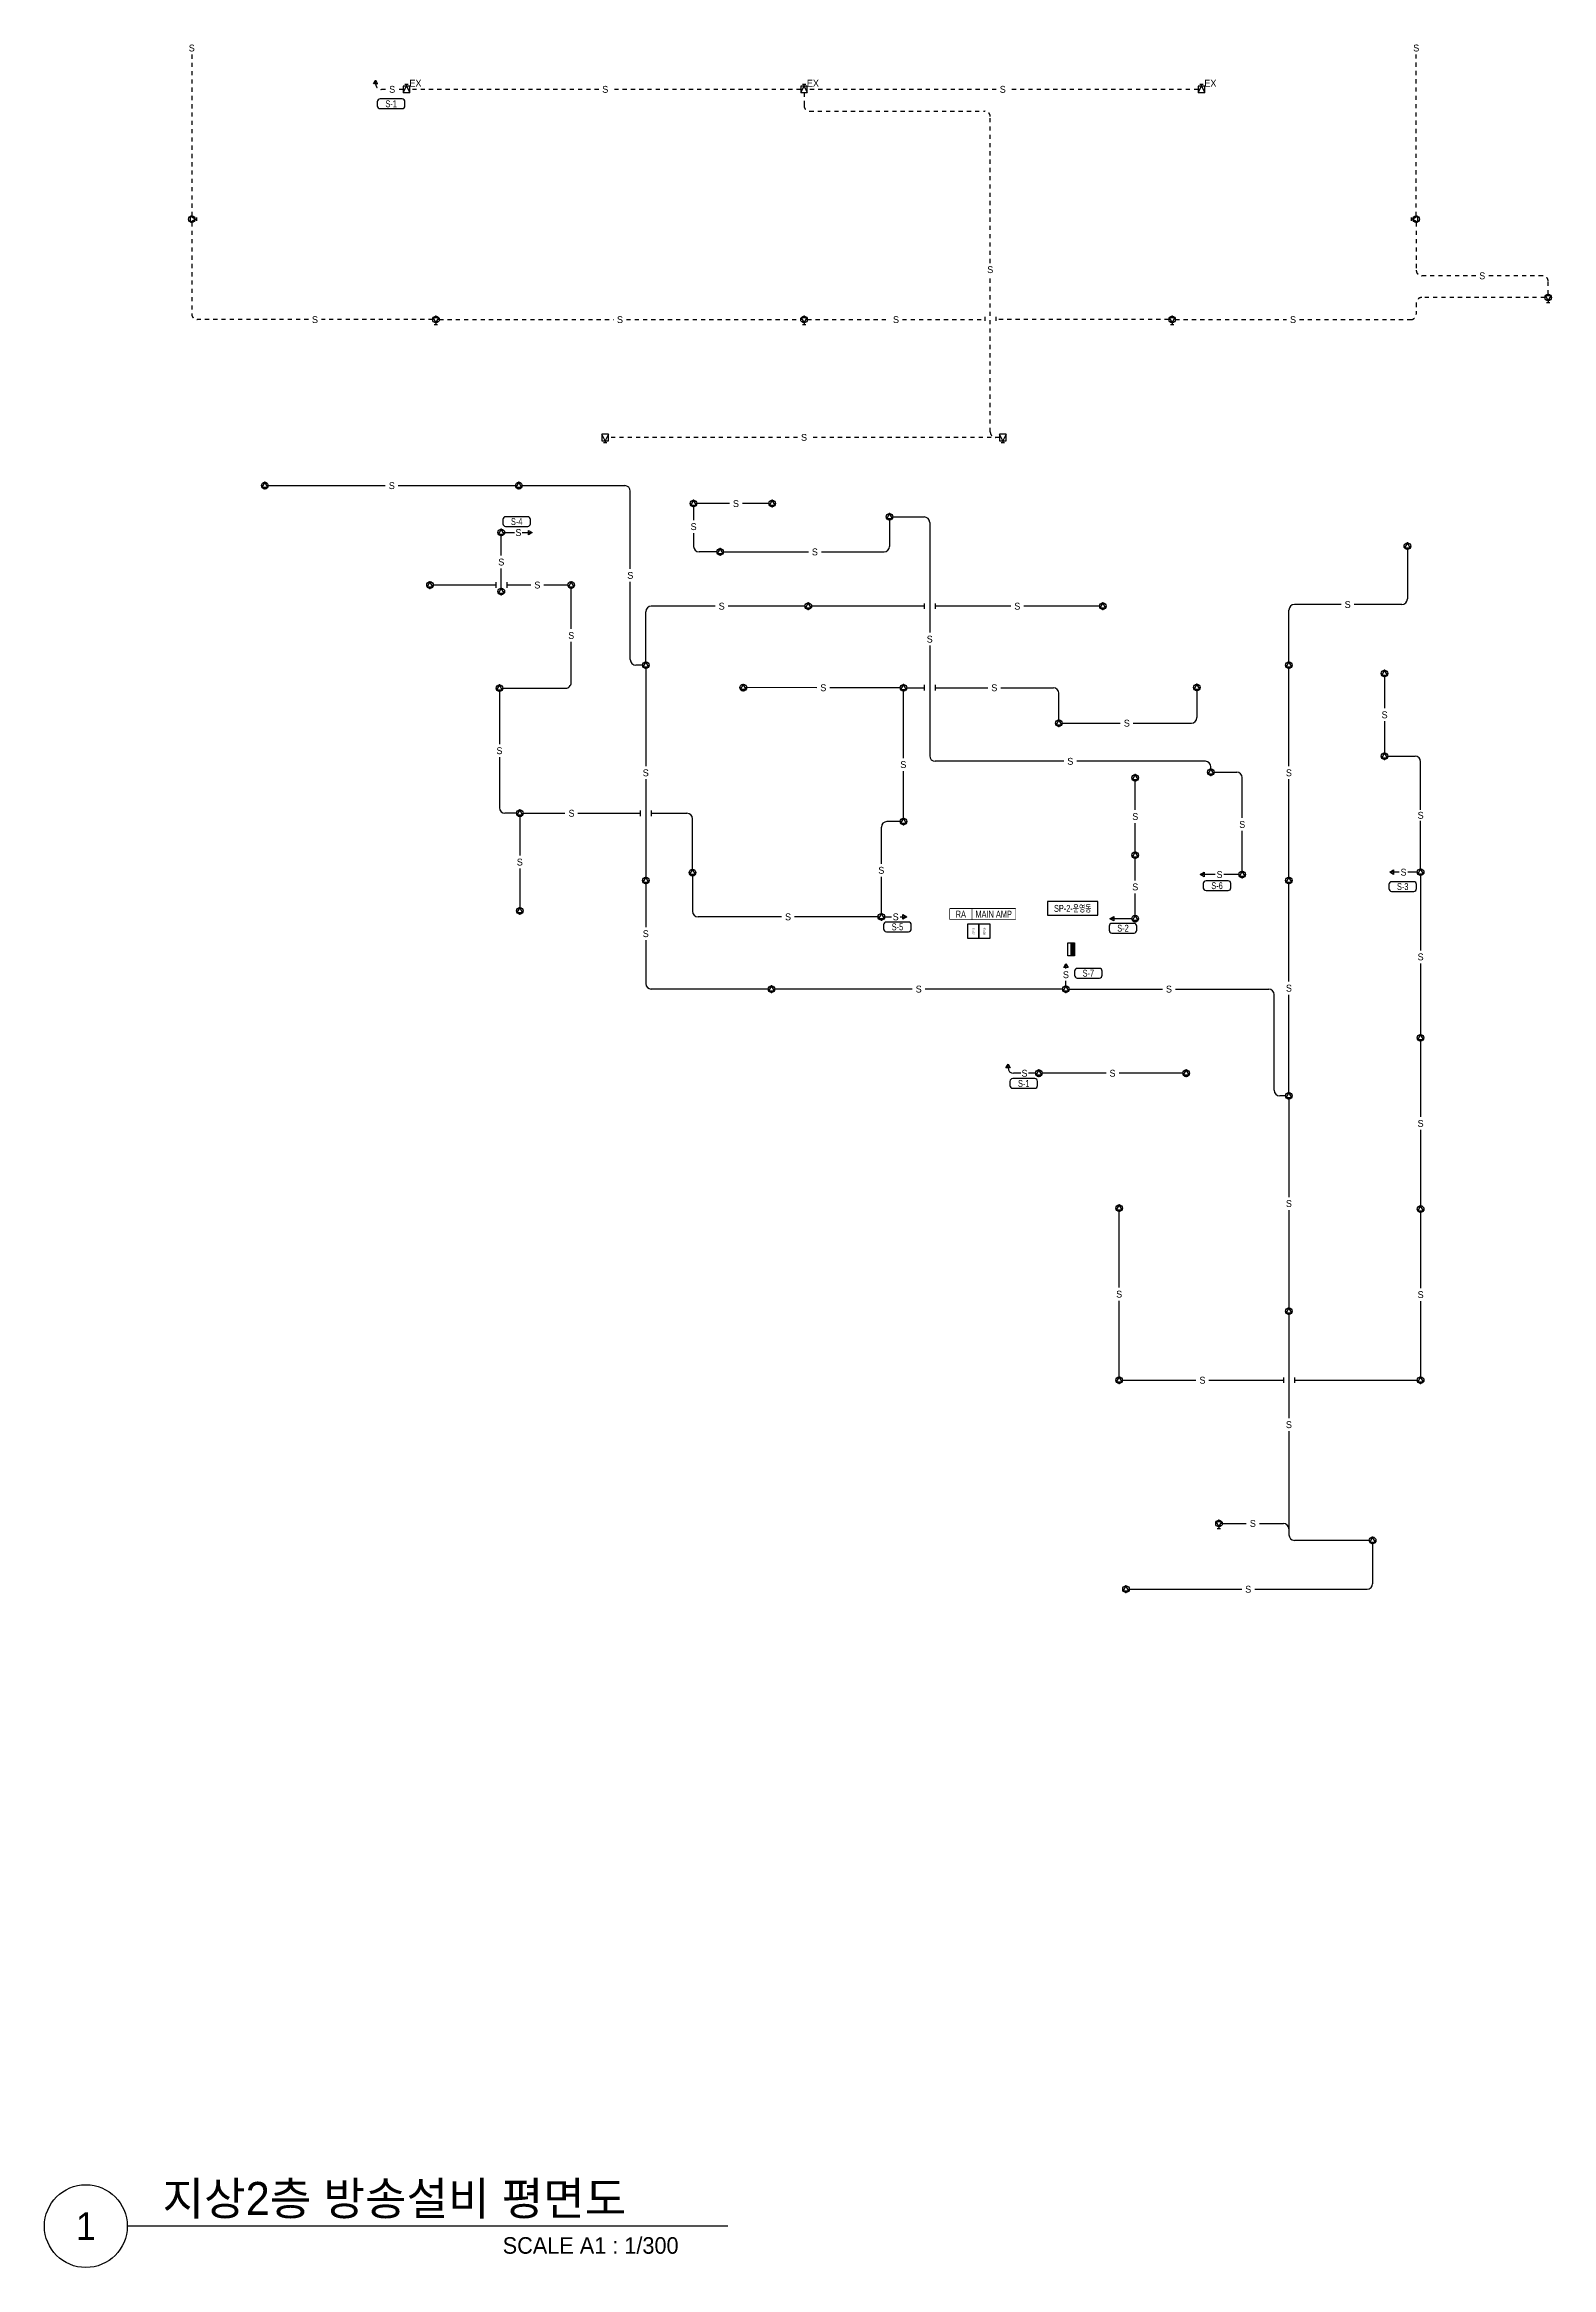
# Model space of a CAD drawing. Header units: millimetres. Extents: x 93478 to 502050, y -351975 to 881490.
# Drawn here: x 93478 to 175376, y -169350 to -48577 of the extents above; entities that cross this region are included whole.
import ezdxf
from ezdxf.enums import TextEntityAlignment as Align

# ---------------------------------------------------------------- set-up
doc = ezdxf.new("R2010")
doc.units = ezdxf.units.MM
doc.header["$LTSCALE"] = 150
doc.set_wipeout_variables(frame=1)
doc.linetypes.add('D1', pattern=[3, 1, -1, 1])
for name, color, linetype in [('------02 Etc Panel', 3, 'Continuous'), ('------30 Public Address Terminal Board', 3, 'Continuous'), ('------31 Speaker', 3, 'Continuous'), ('-----21 Embeded Wire in Ceiling or Wall', 4, 'Continuous'), ('-----23 Concealed or Exposed Wire', 4, 'D1'), ('-----41 Drawing Title', 2, 'Continuous')]:
    doc.layers.add(name, color=color, linetype=linetype)
doc.styles.add('ELEC', font='')
doc.styles.get('ELEC').set_extended_font_data('Dotum')

# ---------------------------------------------------------------- blocks, each defined once
blk = doc.blocks.new('E01-1')
blk.add_lwpolyline([(130, -75), (0, 150), (-130, -75)], close=True)
at = {"linetype": 'Continuous'}
blk.add_circle((0, 0), 150, dxfattribs=at)
for p in [(-150, 0), (0, 150), (150, 0), (0, -150)]:
    blk.add_point(p)
blk = doc.blocks.new('I04')
for p, q in [((-375, 150), (-75, 0)), ((-75, 0), (-375, -150)), ((-75, 0), (0, 0)), ((0, -75), (0, 75))]:
    blk.add_line(p, q)
blk.add_lwpolyline([(-375, -150), (-75, -150), (-75, 150), (-375, 150)], close=True)
blk = doc.blocks.new('I02')
for p, q in [((-75, 0), (0, 0)), ((0, -75), (0, 75))]:
    blk.add_line(p, q)
blk.add_lwpolyline([(-300, -130), (-75, 0), (-300, 130)], close=True)
at = {"linetype": 'Continuous'}
blk.add_circle((-225, 0), 150, dxfattribs=at)
for p in [(-225, 150), (-375, 0), (-225, -150), (-75, 0)]:
    blk.add_point(p)
blk = doc.blocks.new('O07')
blk.add_lwpolyline([(0, -100), (173, 0), (0, 100)], close=True)
blk = doc.blocks.new('I05')
blk.add_hatch(color=256).paths.add_polyline_path([(300, 150), (-300, 150), (-300, 0), (300, 0)])
blk.add_line((-300, 150), (300, 150))
blk.add_lwpolyline([(-300, 0), (-300, 300), (300, 300), (300, 0)], close=True)

msp = doc.modelspace()

# ---------------------------------------------------------------- linework, layer by layer
at = {"layer": '------30 Public Address Terminal Board', "color": 1, "elevation": 0}
msp.add_lwpolyline([(143871, -96106), (146249, -96106), (146249, -95544), (143871, -95544)], close=True, dxfattribs=at)
at = {"layer": '-----21 Embeded Wire in Ceiling or Wall'}
for p, q in [((105634, -72545), (112000, -72545)), ((112707, -72545), (119074, -72545)), ((119434, -72545), (125014, -72545)), ((125314, -77066), (125314, -72845)), ((130700, -73520), (128934, -73520)), ((132846, -73520), (131407, -73520)), ((128754, -73700), (128754, -74419)), ((139404, -74425), (139404, -75845)), ((139584, -74245), (141284, -74245)), ((141584, -74545), (141584, -80530)), ((118304, -76341), (118304, -75275)), ((118484, -75095), (119027, -75095)), ((119446, -75095), (119984, -75095)), ((128754, -75126), (128754, -75845)), ((167541, -76015), (167541, -78702)), ((118304, -78115), (118304, -77049)), ((130019, -76145), (129054, -76145)), ((130379, -76145), (134990, -76145)), ((135697, -76145), (139104, -76145)), ((118004, -77945), (114609, -77945)), ((118004, -77795), (118004, -78095)), ((118604, -77795), (118604, -78095)), ((119910, -77945), (118604, -77945)), ((121924, -77945), (120617, -77945)), ((125314, -81995), (125314, -77774)), ((126154, -82115), (126154, -79395)), ((129925, -79095), (126454, -79095)), ((134807, -79095), (130632, -79095)), ((141284, -79095), (135167, -79095)), ((141284, -78945), (141284, -79245)), ((141884, -78945), (141884, -79245)), ((145991, -79095), (141884, -79095)), ((150807, -79095), (146699, -79095)), ((161104, -82115), (161104, -79302)), ((163943, -79002), (161404, -79002)), ((167241, -79002), (164651, -79002)), ((141584, -81238), (141584, -87222)), ((125974, -82295), (125614, -82295)), ((126154, -82475), (126154, -87791)), ((161104, -87791), (161104, -82475)), ((166304, -82925), (166304, -84641)), ((118204, -83725), (118204, -86591)), ((135450, -83522), (131634, -83520)), ((139974, -83525), (136157, -83523)), ((140153, -87346), (140154, -83705)), ((140334, -83525), (141284, -83521)), ((141284, -83370), (141284, -83670)), ((141884, -83375), (141884, -83675)), ((141884, -83525), (144740, -83525)), ((145447, -83525), (148304, -83525)), ((148604, -85270), (148604, -83825)), ((156104, -83695), (156104, -85150)), ((148784, -85450), (151940, -85450)), ((152647, -85450), (155804, -85450)), ((166304, -85349), (166304, -87065)), ((118204, -87299), (118204, -90045)), ((140154, -90615), (140153, -88054)), ((148871, -87522), (141884, -87522)), ((156566, -87522), (149579, -87522)), ((156866, -87927), (156866, -87822)), ((157046, -88107), (158266, -88107)), ((166484, -87245), (167962, -87245)), ((168262, -90159), (168262, -87545)), ((126154, -88499), (126154, -93815)), ((152754, -90166), (152754, -88600)), ((158566, -90596), (158566, -88407)), ((161104, -93815), (161104, -88499)), ((119129, -90345), (118504, -90345)), ((119309, -90525), (119309, -92641)), ((119489, -90345), (121765, -90345)), ((122472, -90345), (125854, -90345)), ((125854, -90195), (125854, -90495)), ((126454, -90195), (126454, -90495)), ((126454, -90345), (128394, -90345)), ((128694, -93390), (128694, -90645)), ((138956, -93089), (138956, -91095)), ((139974, -90795), (139256, -90795)), ((152754, -92440), (152754, -90874)), ((158566, -93492), (158566, -91304)), ((168262, -93365), (168262, -90753)), ((152754, -93991), (152754, -92800)), ((119309, -93349), (119309, -95465)), ((126154, -94175), (126154, -96531)), ((128694, -93750), (128694, -95670)), ((138956, -95790), (138956, -93796)), ((157104, -93672), (156286, -93672)), ((158386, -93672), (157570, -93672)), ((161104, -99491), (161104, -94175)), ((167099, -93545), (166582, -93545)), ((168082, -93545), (167566, -93545)), ((168263, -93725), (168261, -97791)), ((152754, -95890), (152754, -94699)), ((133531, -95970), (128994, -95970)), ((138776, -95970), (134239, -95970)), ((139136, -95970), (139504, -95970)), ((139970, -95970), (140336, -95970)), ((152574, -96070), (151374, -96070)), ((126154, -97239), (126154, -99595)), ((148987, -98786), (148987, -98515)), ((168261, -98499), (168260, -102365)), ((132807, -99895), (126454, -99895)), ((140633, -99895), (133167, -99895)), ((148807, -99895), (141341, -99895)), ((148987, -99715), (148987, -99444)), ((149167, -99895), (154231, -99895)), ((154939, -99895), (160004, -99895)), ((160304, -105395), (160304, -100195)), ((161104, -105515), (161104, -100199)), ((168261, -102725), (168261, -106841)), ((145839, -104170), (145839, -103970)), ((146532, -104470), (146139, -104470)), ((147339, -104470), (146951, -104470)), ((151165, -104470), (147699, -104470)), ((155340, -104470), (151873, -104470)), ((160924, -105695), (160604, -105695)), ((161104, -105875), (161104, -111191)), ((168261, -107549), (168261, -111665)), ((151879, -116116), (151879, -111975)), ((161104, -111899), (161104, -117215)), ((168262, -112025), (168262, -116141)), ((151879, -120965), (151879, -116824)), ((168262, -116849), (168262, -120965)), ((161104, -117575), (161104, -123206)), ((152059, -121145), (156052, -121145)), ((156760, -121145), (160804, -121145)), ((160804, -120995), (160804, -121295)), ((161404, -120995), (161404, -121295)), ((161404, -121145), (168082, -121145)), ((161104, -123914), (161104, -129545)), ((157484, -128925), (158790, -128925)), ((159497, -128925), (160804, -128925)), ((165474, -129845), (161404, -129845)), ((165654, -130025), (165654, -132202)), ((152431, -132502), (158539, -132502)), ((159246, -132502), (165354, -132502))]:
    msp.add_line(p, q, dxfattribs=at)
msp.add_lwpolyline([(122104, -80331), (122104, -78125)], dxfattribs=at)
msp.add_lwpolyline([(118384, -83545), (121804, -83545, 0.4142136), (122104, -83245), (122104, -81039)], format="xyb", dxfattribs=at)
for centre, start, end in [((125014, -72845), 0, 90), ((141284, -74545), 0, 90), ((129054, -75845), 180, 270), ((139104, -75845), 270, 0), ((126454, -79395), 90, 179.99995), ((161404, -79302), 90, 180), ((167241, -78702), 270, 0), ((125614, -81995), 180, 270), ((148304, -83825), 0, 90), ((155804, -85150), 270, 0), ((141884, -87222), 180, 270), ((156566, -87822), 0, 90), ((158266, -88407), 0, 90), ((167962, -87545), 0, 90), ((118504, -90045), 180, 270), ((128394, -90645), 0, 90), ((139256, -91095), 90, 180), ((128994, -95670), 180, 270), ((126454, -99595), 180, 270), ((160004, -100195), 0, 90), ((146139, -104170), 180, 270), ((160604, -105395), 180, 270), ((160804, -129225), 0, 90), ((161404, -129545), 180, 270), ((165354, -132202), 270, 0)]:
    msp.add_arc(centre, 300, start, end, dxfattribs=at)
at = {"layer": '-----23 Concealed or Exposed Wire', "ltscale": 1.5}
for p, q in [((101484, -49124), (101484, -57890)), ((168024, -57890), (168024, -49124)), ((111474, -50715), (111474, -50515)), ((112020, -51015), (111774, -51015)), ((112974, -51015), (112727, -51015)), ((123600, -51015), (113334, -51015)), ((134574, -51015), (124307, -51015)), ((134754, -51195), (134754, -51895)), ((145200, -51015), (134934, -51015)), ((156174, -51015), (145907, -51015)), ((135054, -52195), (144574, -52195)), ((144874, -60456), (144874, -52495)), ((101484, -58250), (101484, -63225)), ((168024, -58250), (168024, -60845)), ((144874, -69625), (144874, -61164)), ((171256, -61145), (168324, -61145)), ((174896, -61145), (171964, -61145)), ((175196, -62145), (175196, -61445)), ((168024, -62625), (168024, -63225)), ((175016, -62325), (168324, -62325)), ((107825, -63525), (101784, -63525)), ((114574, -63525), (108532, -63525)), ((114934, -63525), (124400, -63525)), ((125107, -63525), (134574, -63525)), ((134934, -63525), (139400, -63525)), ((140107, -63525), (144574, -63525)), ((144574, -63375), (144574, -63675)), ((145174, -63375), (145174, -63675)), ((154574, -63525), (145174, -63525)), ((154934, -63525), (160975, -63525)), ((161682, -63525), (167724, -63525)), ((134400, -69925), (124134, -69925)), ((145374, -69925), (135107, -69925)), ((145374, -69925), (145174, -69925))]:
    msp.add_line(p, q, dxfattribs=at)
for centre, start, end in [((111774, -50715), 180, 270), ((135054, -51895), 180, 270), ((144574, -52495), 0, 90), ((168324, -60845), 180, 270), ((174896, -61445), 0, 90), ((168324, -62625), 90, 180), ((101784, -63225), 180, 270), ((167724, -63225), 270, 0), ((145174, -69625), 180, 270)]:
    msp.add_arc(centre, 300, start, end, dxfattribs=at)
at = {"layer": '-----41 Drawing Title', "color": 7}
msp.add_line((130622, -167100), (97978, -167100), dxfattribs=at)
msp.add_circle((95728, -167100), 2250, dxfattribs=at)
at = {"color": 1, "linetype": 'Continuous', "elevation": 0}
for points in [[(111567, -51914, 0.4142136), (111717, -52064), (112917, -52064, 0.4142136), (113067, -51914), (113067, -51689, 0.4142136), (112917, -51539), (111717, -51539, 0.4142136), (111567, -51689)], [(118389, -74611, 0.4142136), (118539, -74761), (119739, -74761, 0.4142136), (119889, -74611), (119889, -74386, 0.4142136), (119739, -74236), (118539, -74236, 0.4142136), (118389, -74386)], [(156449, -94389, 0.4142136), (156599, -94539), (157799, -94539, 0.4142136), (157949, -94389), (157949, -94164, 0.4142136), (157799, -94014), (156599, -94014, 0.4142136), (156449, -94164)], [(166537, -94436, 0.4142136), (166687, -94586), (167887, -94586, 0.4142136), (168037, -94436), (168037, -94211, 0.4142136), (167887, -94061), (166687, -94061, 0.4142136), (166537, -94211)], [(139080, -96627, 0.4142136), (139230, -96777), (140430, -96777, 0.4142136), (140580, -96627), (140580, -96402, 0.4142136), (140430, -96252), (139230, -96252, 0.4142136), (139080, -96402)], [(151337, -96699, 0.4142136), (151487, -96849), (152687, -96849, 0.4142136), (152837, -96699), (152837, -96474, 0.4142136), (152687, -96324), (151487, -96324, 0.4142136), (151337, -96474)], [(149455, -99145, 0.4142136), (149605, -99295), (150805, -99295, 0.4142136), (150955, -99145), (150955, -98920, 0.4142136), (150805, -98770), (149605, -98770, 0.4142136), (149455, -98920)], [(145943, -105135, 0.4142136), (146093, -105285), (147293, -105285, 0.4142136), (147443, -105135), (147443, -104910, 0.4142136), (147293, -104760), (146093, -104760, 0.4142136), (145943, -104910)]]:
    msp.add_lwpolyline(points, format="xyb", close=True, dxfattribs=at)

# ---------------------------------------------------------------- block references
at = {"layer": '------30 Public Address Terminal Board', "xscale": 1.2, "yscale": 1.2, "zscale": 1.2, "rotation": 90}
msp.add_blockref('I05', (149454, -97735), dxfattribs=at)
at = {"layer": '------31 Speaker', "xscale": 1.2, "yscale": 1.2, "zscale": 1.2}
for name, p, rotation in [('I04', (113154, -50745), 89.99999999999993), ('I04', (134754, -50745), 89.99999999999993), ('I04', (156354, -50745), 89.99999999999993), ('I02', (167754, -58070), 180), ('I02', (175196, -62595), 270), ('I02', (114754, -63795), 270), ('I02', (134754, -63795), 270), ('I02', (154754, -63795), 270), ('I04', (123954, -70195), 270), ('I04', (145554, -70195), 270), ('I02', (157304, -129195), 270)]:
    msp.add_blockref(name, p, dxfattribs=dict(at, rotation=rotation))
for name, p in [('I02', (101754, -58070)), ('E01-1', (105454, -72545)), ('E01-1', (119254, -72545)), ('E01-1', (128754, -73520)), ('E01-1', (133026, -73520)), ('E01-1', (139404, -74245)), ('E01-1', (118304, -75095)), ('E01-1', (130199, -76145)), ('E01-1', (167541, -75835)), ('E01-1', (114429, -77945)), ('E01-1', (118304, -78295)), ('E01-1', (122104, -77945)), ('E01-1', (134987, -79095)), ('E01-1', (150987, -79095)), ('E01-1', (126154, -82295)), ('E01-1', (161104, -82295)), ('E01-1', (166304, -82745)), ('E01-1', (118204, -83545)), ('E01-1', (118204, -83545)), ('E01-1', (131454, -83520)), ('E01-1', (140154, -83525)), ('E01-1', (156104, -83515)), ('E01-1', (148604, -85450)), ('E01-1', (156866, -88107)), ('E01-1', (166304, -87245)), ('E01-1', (152754, -88420)), ('E01-1', (119309, -90345)), ('E01-1', (140154, -90795)), ('E01-1', (152754, -92620)), ('E01-1', (126154, -93995)), ('E01-1', (128694, -93570)), ('E01-1', (158566, -93672)), ('E01-1', (161104, -93995)), ('E01-1', (168262, -93545)), ('E01-1', (119309, -95645)), ('E01-1', (138956, -95970)), ('E01-1', (152754, -96070)), ('E01-1', (132987, -99895)), ('E01-1', (148987, -99895)), ('E01-1', (168260, -102545)), ('E01-1', (147519, -104470)), ('E01-1', (155520, -104470)), ('E01-1', (161104, -105695)), ('E01-1', (151879, -111795)), ('E01-1', (168262, -111845)), ('E01-1', (161104, -117395)), ('E01-1', (151879, -121145)), ('E01-1', (168262, -121145)), ('E01-1', (165654, -129845)), ('E01-1', (152251, -132502))]:
    msp.add_blockref(name, p, dxfattribs=at)
at = {"layer": '-----21 Embeded Wire in Ceiling or Wall', "xscale": -1.2, "yscale": 1.2, "zscale": 1.2}
for p, rotation in [((119776, -75095), 180), ((140128, -95970), 180), ((148987, -98723), 270), ((145839, -104178), 270)]:
    msp.add_blockref('O07', p, dxfattribs=dict(at, rotation=rotation))
for p in [(156494, -93672), (166789, -93545), (151581, -96070)]:
    msp.add_blockref('O07', p, dxfattribs=at)
at = {"layer": '-----23 Concealed or Exposed Wire', "ltscale": 1.5, "xscale": -1.2, "yscale": 1.2, "zscale": 1.2, "rotation": 270}
msp.add_blockref('O07', (111474, -50723), dxfattribs=at)

# ---------------------------------------------------------------- texts
at = {"layer": '------31 Speaker', "style": 'ELEC'}
for p in [(113637, -50682, 0), (135237, -50682, 0), (156837, -50682, 0)]:
    msp.add_text('EX', height=375, dxfattribs=at).set_placement(p, align=Align.MIDDLE_CENTER)
at = {"layer": '-----21 Embeded Wire in Ceiling or Wall', "style": 'ELEC'}
for p in [(112354, -72545), (131054, -73520), (128754, -74772), (119234, -75095), (135344, -76145, 0), (118304, -76695), (125314, -77420), (120264, -77945), (130279, -79095), (146345, -79095), (164297, -79002, 0), (122104, -80685), (141584, -80884), (135804, -83523), (145094, -83525), (152294, -85450), (166304, -84995), (118204, -86945), (126154, -88145), (140153, -87700), (149225, -87522), (161104, -88145), (122119, -90345), (152754, -90520), (168262, -90455), (158566, -90950), (119309, -92995), (138956, -93443), (152754, -94345), (157336, -93672, 0), (167332, -93545), (133885, -95970), (139736, -95970), (126154, -96885), (148987, -99115, 0), (168261, -98145), (140987, -99895), (154585, -99895), (161104, -99845), (146739, -104470), (151519, -104470), (168261, -107195), (161104, -111545), (151879, -116470), (168262, -116495), (156406, -121145), (161104, -123560), (159144, -128925), (158892, -132502)]:
    msp.add_text('S', height=375, dxfattribs=at).set_placement(p, align=Align.MIDDLE_CENTER)
at = {"layer": '-----23 Concealed or Exposed Wire', "ltscale": 1.5, "style": 'ELEC'}
for p in [(101484, -48770), (168024, -48770, 0), (112374, -51015), (123954, -51015), (145554, -51015), (144874, -60810), (171610, -61145), (108179, -63525), (124754, -63525, 0), (139754, -63525, 0), (161329, -63525, 0), (134754, -69925)]:
    msp.add_text('S', height=375, dxfattribs=at).set_placement(p, align=Align.MIDDLE_CENTER)
at = {"layer": '-----41 Drawing Title', "color": 2, "style": 'ELEC'}
msp.add_text('지상2층 방송설비 평면도', height=1800, dxfattribs=at).set_placement((99895, -166500))
at = {"layer": '-----41 Drawing Title', "color": 7, "style": 'ELEC'}
msp.add_text('1', height=1500, dxfattribs=at).set_placement((95728, -167100), align=Align.MIDDLE)
at = {"layer": '-----41 Drawing Title', "style": 'ELEC'}
msp.add_text('SCALE A1 : 1/300', height=900, dxfattribs=at).set_placement((127937, -168600), align=Align.RIGHT)
at = {"linetype": 'Continuous', "style": 'ELEC', "width": 0.7}
for s, p in [('S-1', (112317, -51801)), ('S-4', (119139, -74498)), ('S-6', (157199, -94277)), ('S-3', (167287, -94324)), ('S-5', (139830, -96514)), ('S-2', (152087, -96586, 0)), ('S-7', (150205, -99032)), ('S-1', (146693, -105023, 0))]:
    msp.add_text(s, height=375, dxfattribs=at).set_placement(p, align=Align.MIDDLE)

# ---------------------------------------------------------------- wipeouts: each hides what was drawn before it
msp.add_wipeout([(147986, -95136), (147986, -95886), (150725, -95886), (150725, -95136)])

# ---------------------------------------------------------------- next in the draw order: linework, layer by layer
at = {"layer": '------30 Public Address Terminal Board', "color": 1}
msp.add_lwpolyline([(147986, -95136), (147986, -95886), (150725, -95886), (150725, -95136)], close=True, dxfattribs=at)

# ---------------------------------------------------------------- next in the draw order: texts
at = {"layer": '------30 Public Address Terminal Board', "style": 'ELEC', "width": 0.7}
msp.add_text('SP-2-운영동', height=375, dxfattribs=at).set_placement((149356, -95511), align=Align.MIDDLE_CENTER)

# ---------------------------------------------------------------- next in the draw order: wipeouts: each hides what was drawn before it
at = {"color": 1}
msp.add_wipeout([(143871, -96106), (146249, -96106), (146249, -95544), (143871, -95544)], dxfattribs=at).dxf.layer = '------30 Public Address Terminal Board'

# ---------------------------------------------------------------- next in the draw order: linework, layer by layer
at = {"layer": '------02 Etc Panel'}
for points in [[(144259, -96345), (144259, -97145), (143659, -97145), (143659, -96345)], [(144859, -96345), (144859, -97145), (144259, -97145), (144259, -96345)]]:
    msp.add_lwpolyline(points, close=True, dxfattribs=at)
at = {"layer": '------30 Public Address Terminal Board', "color": 1, "elevation": 0}
msp.add_lwpolyline([(142681, -96106), (143871, -96106), (143871, -95544), (142681, -95544)], close=True, dxfattribs=at)

# ---------------------------------------------------------------- next in the draw order: texts
at = {"layer": '------02 Etc Panel', "color": 4, "style": 'ELEC', "width": 0.8}
msp.add_text('비상방송', height=100, rotation=270, dxfattribs=at).set_placement((144559, -96745), align=Align.MIDDLE_CENTER)

# ---------------------------------------------------------------- next in the draw order: wipeouts: each hides what was drawn before it
at = {"color": 1}
msp.add_wipeout([(142681, -96106), (143871, -96106), (143871, -95544), (142681, -95544)], dxfattribs=at).dxf.layer = '------30 Public Address Terminal Board'

# ---------------------------------------------------------------- next in the draw order: texts
at = {"layer": '------02 Etc Panel', "color": 4, "style": 'ELEC', "width": 0.8}
msp.add_text('비상방송', height=100, rotation=270, dxfattribs=at).set_placement((143959, -96745), align=Align.MIDDLE_CENTER)
at = {"layer": '------30 Public Address Terminal Board', "style": 'ELEC', "width": 0.7}
for s, p in [('RA', (143276, -95825)), ('MAIN AMP', (145060, -95825))]:
    msp.add_text(s, height=375, dxfattribs=at).set_placement(p, align=Align.MIDDLE_CENTER)

doc.saveas('drawing.dxf')
